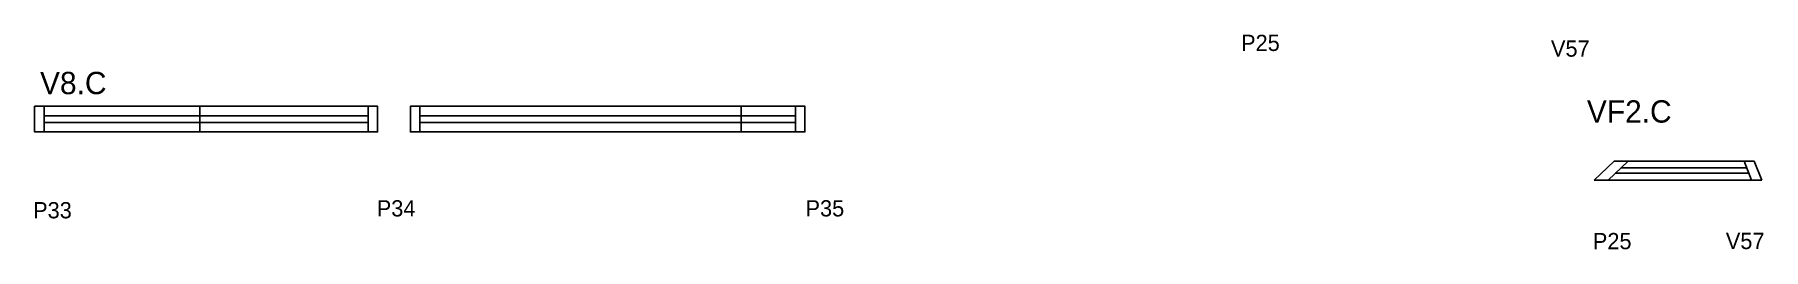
# Model space of a CAD drawing. Header units: metres. Extents: x 3432 to 4708, y -34 to 125.
import ezdxf

# ---------------------------------------------------------------- set-up
doc = ezdxf.new("R2010")
doc.units = ezdxf.units.M
for name, color, linetype in [('5', 7, 'Continuous'), ('NOMENCLATURA', 7, 'Continuous'), ('Painéis', 7, 'Continuous'), ('SARR_2.2x7', 7, 'Continuous'), ('SARR_EDITAR', 7, 'Continuous')]:
    doc.layers.add(name, color=color, linetype=linetype)

msp = doc.modelspace()

# ---------------------------------------------------------------- linework, layer by layer
at = {"layer": 'Painéis', "color": 7, "lineweight": 25}
for p, q in [((4597.8, 31.7), (4583, 17.7)), ((4701.1, 31.7), (4597.8, 31.7)), ((4706.7, 17.7), (4701.1, 31.7)), ((4583, 17.7), (4706.7, 17.7))]:
    msp.add_line(p, q, dxfattribs=at)
for points in [[(3554.5, 53.2), (3432.5, 53.2), (3432.5, 72.2), (3554.5, 72.2)], [(3554.5, 72.2), (3685.5, 72.2), (3685.5, 53.2), (3554.5, 53.2)], [(3953.8, 53.2), (3709.8, 53.2), (3709.8, 72.2), (3953.8, 72.2)], [(3953.8, 72.2), (4000.8, 72.2), (4000.8, 53.2), (3953.8, 53.2)]]:
    msp.add_lwpolyline(points, close=True, dxfattribs=at)
at = {"layer": 'SARR_2.2x7', "color": 7, "lineweight": 25}
for p, q in [((3439.5, 72.2), (3439.5, 53.2)), ((3439.5, 65.2), (3678.5, 65.2)), ((3678.5, 72.2), (3678.5, 53.2)), ((3716.8, 72.2), (3716.8, 53.2)), ((3716.8, 65.2), (3993.8, 65.2)), ((3993.8, 72.2), (3993.8, 53.2)), ((3678.5, 60.2), (3439.5, 60.2)), ((3993.8, 60.2), (3716.8, 60.2)), ((4608, 31.7), (4593.2, 17.7)), ((4699.1, 17.7), (4693.6, 31.7))]:
    msp.add_line(p, q, dxfattribs=at)
at = {"layer": 'SARR_EDITAR', "color": 7, "lineweight": 25}
for p, q in [((4695.6, 26.7), (4602.7, 26.7)), ((4598.5, 22.7), (4697.1, 22.7))]:
    msp.add_line(p, q, dxfattribs=at)

# ---------------------------------------------------------------- texts
at = {"layer": '5', "color": 7, "lineweight": 25}
for s, p in [('P25', (4322.5, 113)), ('V57', (4551.1, 108.8)), ('P33', (3431.4, -10.6)), ('P34', (3684.9, -9.2)), ('P35', (4001.2, -9.2)), ('P25', (4582, -33.4)), ('V57', (4680.1, -33.3))]:
    msp.add_text(s, height=12, dxfattribs=at).set_placement(p)
at = {"layer": 'NOMENCLATURA', "color": 7, "lineweight": 25}
for s, p in [('V8.C', (3436.5, 81.1)), ('VF2.C', (4577.6, 60.1))]:
    msp.add_text(s, height=16.5, dxfattribs=at).set_placement(p)

doc.saveas('drawing.dxf')
